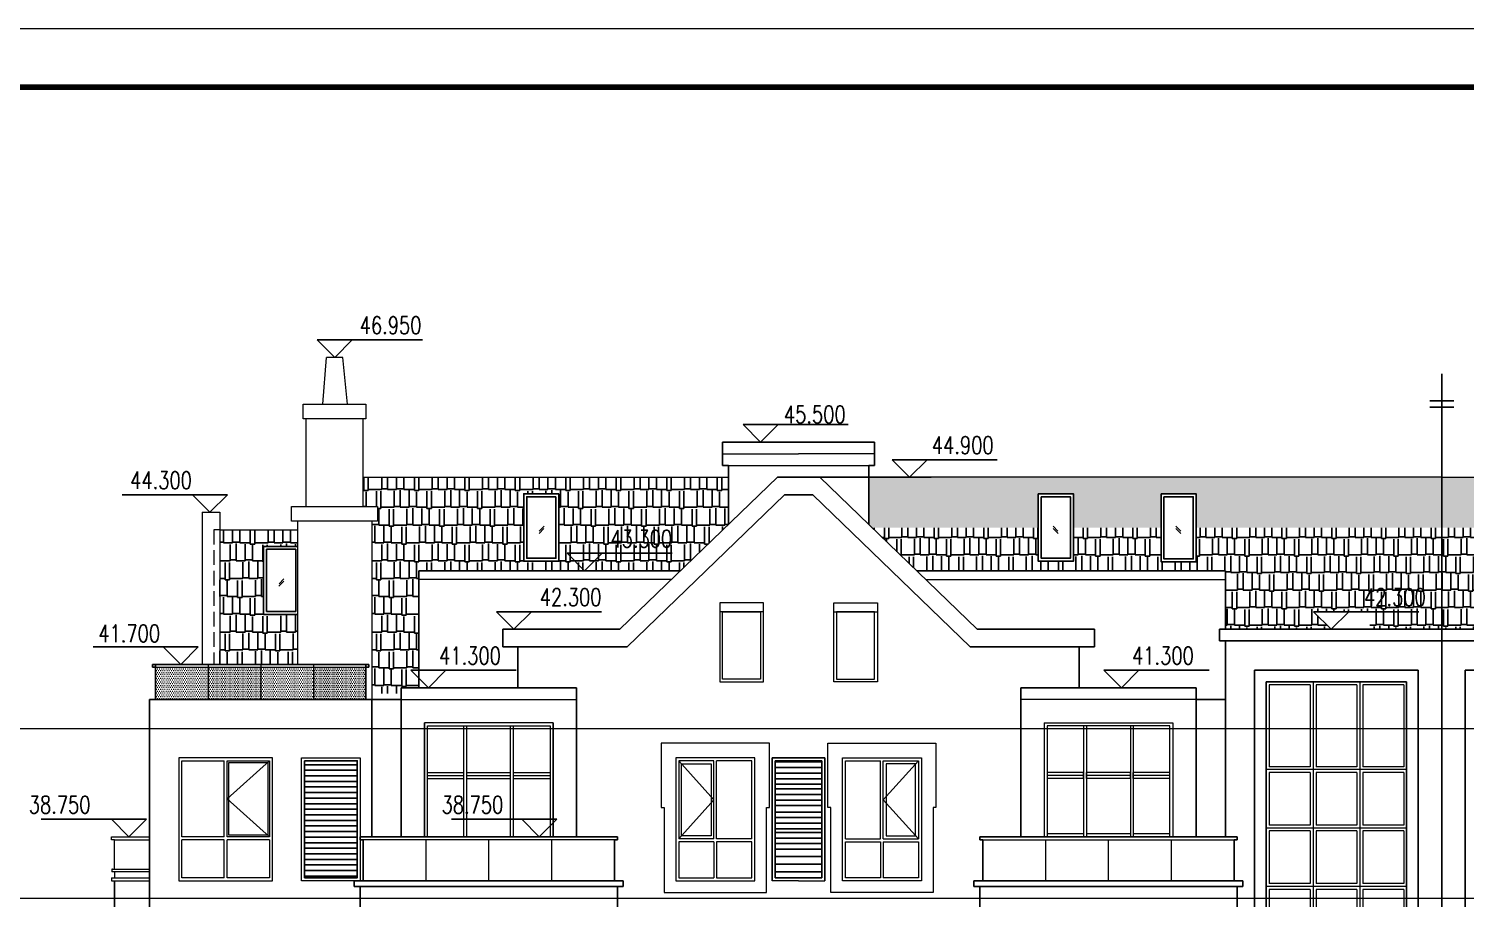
# Model space of a CAD drawing. Extents: x 1332633 to 1595679, y 264824 to 640777.
# Drawn here: x 1344964 to 1369535, y 311830 to 326700 of the extents above; entities that cross this region are included whole.
import ezdxf
from ezdxf.enums import TextEntityAlignment as Align

# ---------------------------------------------------------------- set-up
doc = ezdxf.new("R2010")
doc.units = 0
doc.header["$LTSCALE"] = 1000
doc.header["$MEASUREMENT"] = 0
doc.linetypes.add('DASH', pattern=[0.35, 0.25, -0.1])
doc.linetypes.add('DOTE', pattern=[2.42, 2, -0.2, 0.02, -0.2])
doc.layers.get('0').update_dxf_attribs({"linetype": 'CONTINUOUS'})
for name, color, linetype, lineweight in [('_公共_图框', 4, 'CONTINUOUS', 5), ('DOTE', 1, 'DOTE', 13), ('PUB_TEXT', 7, 'CONTINUOUS', 13), ('WINDOW', 4, 'CONTINUOUS', 13), ('木头', 44, 'CONTINUOUS', 13)]:
    doc.layers.add(name, color=color, linetype=linetype, lineweight=lineweight)
for name, color, linetype in [('A-Ground(室外构件)', 31, 'CONTINUOUS'), ('A-Wall(建筑墙)', 255, 'CONTINUOUS'), ('A-WALL_建筑墙_', 255, 'CONTINUOUS'), ('A-WINDOW(建筑门窗)', 4, 'CONTINUOUS'), ('DIM_ELEV', 3, 'CONTINUOUS'), ('hatch', 251, 'CONTINUOUS')]:
    doc.layers.add(name, color=color, linetype=linetype)
doc.styles.add('_TCH_DIM', font='SIMPLEX', dxfattribs={"width": 0.8, "bigfont": 'HZTXT'})
doc.styles.add('图框文字', font='SIMKAI.TTF')
pattern_1 = [(0, (0, 0), (647.7, 304.8), [152.4, -127, 177.8, -76.2, 228.6, -101.6]), (0, (152.4, 12.7), (647.7, 304.8), [127, -482.6, 101.6, -152.4]), (0, (457.2, -19.05), (647.7, 304.8), [76.2, -787.4]), (90, (0, 0), (-215.9, 304.8), [292.1, -927.1]), (90, (152.4, 0), (-215.9, 304.8), [285.75, -933.45]), (90, (279.4, 0), (-215.9, 304.8), [266.7, -952.5]), (90, (457.2, -19.05), (-215.9, 304.8), [292.1, -927.1]), (90, (533.4, -19.05), (-215.9, 304.8), [292.1, -927.1]), (90, (762, 0), (-215.9, 304.8), [279.4, -939.8])]
pattern_2 = [(0, (-2562050.31, 1632109.775), (15.875, 31.75), [0, -31.75])]

# ---------------------------------------------------------------- blocks, each defined once
blk = doc.blocks.new('ADASD')
blk.add_line((0, 0), (0, 300))
at = {"layer": 'A-Wall(建筑墙)'}
blk.add_line((600, 2900), (600, 0), dxfattribs=at)
at = {"layer": 'A-WALL_建筑墙_'}
for p, q in [((0, 2450), (0, 2900)), ((0, 450), (0, 350)), ((0, 300), (0, 0))]:
    blk.add_line(p, q, dxfattribs=at)
at = {"layer": 'WINDOW', "color": 8}
for p, q in [((-50, 2450), (0, 2450)), ((-50, 2450), (-50, 2400)), ((601, 2400), (-50, 2400)), ((0, 2450), (601, 2450)), ((-36, 500), (-49, 500)), ((-49, 500), (0, 500)), ((-49, 500), (-49, 450)), ((0, 500), (601, 500)), ((-50, 350), (0, 350)), ((-50, 350), (-50, 300)), ((-50, 300), (0, 300)), ((601, 450), (-49, 450)), ((0, 350), (600, 350)), ((0, 300), (600, 300))]:
    blk.add_line(p, q, dxfattribs=at)
at = {"layer": 'WINDOW'}
for p, q in [((0, 1050), (0, 2400)), ((423, 500), (423, 2400)), ((0, 1050), (0, 1000)), ((0, 1000), (0, 500))]:
    blk.add_line(p, q, dxfattribs=at)
at = {"layer": '木头'}
for p, q in [((28, 2350), (395, 2350)), ((28, 2350), (28, 1050)), ((395, 2350), (395, 1050)), ((395, 1050), (28, 1050)), ((395, 1000), (28, 1000)), ((28, 1000), (28, 550)), ((395, 1000), (395, 550)), ((395, 550), (28, 550))]:
    blk.add_line(p, q, dxfattribs=at)
blk = doc.blocks.new('tk22')
at = {"layer": '_公共_图框'}
blk.add_lwpolyline([(-84000, 0), (0, 0), (0, 59400), (-84000, 59400)], close=True, dxfattribs=at)
at = {"layer": '_公共_图框', "const_width": 100}
blk.add_lwpolyline([(-81500, 1000), (-1000, 1000), (-1000, 58400), (-81500, 58400)], close=True, dxfattribs=at)
at = {"layer": '_公共_图框', "style": '图框文字'}
for tag, height, p in [('建设单位', 500, (-5000, 38300)), ('合作单位', 500, (-5054, 33683)), ('项目名称', 500, (-5000, 30300)), ('项目编号', 500, (-5000, 26300)), ('建筑', 350, (-2600, 5600)), ('方案深化', 350, (-2600, 4900)), ('1:100', 350, (-2600, 4200)), ('20090705', 350, (-2600, 3500)), ('图号', 350, (-2600, 2450))]:
    blk.add_attdef(tag, text='', height=height, dxfattribs=at).set_placement(p, align=Align.MIDDLE_CENTER)
blk = doc.blocks.new('sgf')
at = {"ltscale": 0.2}
for p, q in [((1365932, 315730), (1365932, 310030)), ((1368732, 315730), (1365932, 315730)), ((1366132, 315530), (1366132, 310030)), ((1368532, 315530), (1366132, 315530)), ((1368532, 315530), (1368532, 310030)), ((1368732, 315730), (1368732, 310030)), ((1369532, 315730), (1369532, 310030)), ((1372332, 315730), (1369532, 315730)), ((1369732, 315530), (1369732, 310030)), ((1369732, 315530), (1372132, 315530)), ((1372132, 315530), (1372132, 310030)), ((1372332, 315730), (1372332, 310030)), ((1368532, 310030), (1365632, 310030)), ((1365632, 310030), (1369132, 310030)), ((1369132, 309980), (1365632, 309980)), ((1372632, 310030), (1369132, 310030)), ((1369132, 309980), (1372632, 309980)), ((1369732, 310030), (1372632, 310030)), ((1365632, 309430), (1369132, 309430)), ((1372632, 309430), (1369132, 309430)), ((1365632, 309330), (1369132, 309330)), ((1372632, 309330), (1369132, 309330)), ((1365632, 308930), (1369132, 308930)), ((1372632, 308930), (1369132, 308930))]:
    blk.add_line(p, q, dxfattribs=at)
for p, q in [((1368532, 315530), (1366132, 315530)), ((1369732, 315530), (1372132, 315530)), ((1369132, 310030), (1366132, 310030)), ((1369132, 310030), (1372132, 310030))]:
    blk.add_line(p, q)
at = {"layer": 'WINDOW'}
for p, q in [((1366932, 315530), (1366932, 310030)), ((1367732, 315530), (1367732, 310030)), ((1370532, 315530), (1370532, 310030)), ((1371332, 315530), (1371332, 310030)), ((1366182, 315480), (1366182, 314080)), ((1366882, 315480), (1366182, 315480)), ((1366882, 315480), (1366882, 314080)), ((1366982, 315480), (1366982, 314080)), ((1367682, 315480), (1366982, 315480)), ((1367682, 315480), (1367682, 314080)), ((1367782, 315480), (1367782, 314080)), ((1368482, 315480), (1367782, 315480)), ((1368482, 315480), (1368482, 314080)), ((1369782, 315480), (1370482, 315480)), ((1369782, 315480), (1369782, 314080)), ((1370482, 315480), (1370482, 314080)), ((1370582, 315480), (1370582, 314080)), ((1370582, 315480), (1371282, 315480)), ((1371282, 315480), (1371282, 314080)), ((1371382, 315480), (1371382, 314080)), ((1371382, 315480), (1372082, 315480)), ((1372082, 315480), (1372082, 314080)), ((1368532, 314030), (1366132, 314030)), ((1368532, 314030), (1366132, 314030)), ((1366882, 314080), (1366182, 314080)), ((1367682, 314080), (1366982, 314080)), ((1368482, 314080), (1367782, 314080)), ((1369732, 314030), (1372132, 314030)), ((1369732, 314030), (1372132, 314030)), ((1369782, 314080), (1370482, 314080)), ((1370582, 314080), (1371282, 314080)), ((1371382, 314080), (1372082, 314080)), ((1366182, 313980), (1366182, 313080)), ((1366882, 313980), (1366182, 313980)), ((1366882, 313980), (1366882, 313080)), ((1366982, 313980), (1366982, 313080)), ((1367682, 313980), (1366982, 313980)), ((1367682, 313980), (1367682, 313080)), ((1368482, 313980), (1367782, 313980)), ((1367782, 313980), (1367782, 313080)), ((1368482, 313980), (1368482, 313080)), ((1369782, 313980), (1370482, 313980)), ((1369782, 313980), (1369782, 313080)), ((1370482, 313980), (1370482, 313080)), ((1370582, 313980), (1370582, 313080)), ((1370582, 313980), (1371282, 313980)), ((1371282, 313980), (1371282, 313080)), ((1371382, 313980), (1372082, 313980)), ((1371382, 313980), (1371382, 313080)), ((1372082, 313980), (1372082, 313080)), ((1366882, 313080), (1366182, 313080)), ((1367682, 313080), (1366982, 313080)), ((1368482, 313080), (1367782, 313080)), ((1369782, 313080), (1370482, 313080)), ((1370582, 313080), (1371282, 313080)), ((1371382, 313080), (1372082, 313080)), ((1368532, 313030), (1366132, 313030)), ((1366182, 312980), (1366182, 312080)), ((1366882, 312980), (1366182, 312980)), ((1366882, 312980), (1366882, 312080)), ((1367682, 312980), (1366982, 312980)), ((1366982, 312980), (1366982, 312080)), ((1367682, 312980), (1367682, 312080)), ((1368482, 312980), (1367782, 312980)), ((1367782, 312980), (1367782, 312080)), ((1368482, 312980), (1368482, 312080)), ((1369732, 313030), (1372132, 313030)), ((1369782, 312980), (1370482, 312980)), ((1369782, 312980), (1369782, 312080)), ((1370482, 312980), (1370482, 312080)), ((1370582, 312980), (1370582, 312080)), ((1370582, 312980), (1371282, 312980)), ((1371282, 312980), (1371282, 312080)), ((1371382, 312980), (1371382, 312080)), ((1371382, 312980), (1372082, 312980)), ((1372082, 312980), (1372082, 312080)), ((1366882, 312080), (1366182, 312080)), ((1367682, 312080), (1366982, 312080)), ((1368482, 312080), (1367782, 312080)), ((1369782, 312080), (1370482, 312080)), ((1370582, 312080), (1371282, 312080)), ((1371382, 312080), (1372082, 312080)), ((1368532, 312030), (1366132, 312030)), ((1366882, 311980), (1366182, 311980)), ((1366182, 311980), (1366182, 311080)), ((1366882, 311980), (1366882, 311080)), ((1366982, 311980), (1366982, 311080)), ((1367682, 311980), (1366982, 311980)), ((1367682, 311980), (1367682, 311080)), ((1368482, 311980), (1367782, 311980)), ((1367782, 311980), (1367782, 311080)), ((1368482, 311980), (1368482, 311080)), ((1369732, 312030), (1372132, 312030)), ((1369782, 311980), (1370482, 311980)), ((1369782, 311980), (1369782, 311080)), ((1370482, 311980), (1370482, 311080)), ((1370582, 311980), (1370582, 311080)), ((1370582, 311980), (1371282, 311980)), ((1371282, 311980), (1371282, 311080)), ((1371382, 311980), (1371382, 311080)), ((1371382, 311980), (1372082, 311980)), ((1372082, 311980), (1372082, 311080)), ((1366882, 311080), (1366182, 311080)), ((1367682, 311080), (1366982, 311080)), ((1368482, 311080), (1367782, 311080)), ((1369782, 311080), (1370482, 311080)), ((1370582, 311080), (1371282, 311080)), ((1371382, 311080), (1372082, 311080)), ((1368532, 311030), (1366132, 311030)), ((1366932, 311030), (1366170, 310030)), ((1366882, 310980), (1366182, 310980)), ((1366182, 310980), (1366182, 310031)), ((1366882, 310980), (1366882, 310031)), ((1367682, 310980), (1366982, 310980)), ((1366982, 310980), (1366982, 310031)), ((1367682, 310980), (1367682, 310031)), ((1368482, 310980), (1367782, 310980)), ((1367782, 310980), (1367782, 310031)), ((1368482, 310980), (1368482, 310031)), ((1369732, 311030), (1372132, 311030)), ((1369782, 310980), (1369782, 310031)), ((1369782, 310980), (1370482, 310980)), ((1370482, 310980), (1370482, 310031)), ((1370582, 310980), (1370582, 310031)), ((1370582, 310980), (1371282, 310980)), ((1371282, 310980), (1371282, 310031)), ((1371332, 311030), (1372094, 310030)), ((1371382, 310980), (1371382, 310031)), ((1371382, 310980), (1372082, 310980)), ((1372082, 310980), (1372082, 310031)), ((1366882, 310031), (1366182, 310031)), ((1367682, 310031), (1366982, 310031)), ((1368482, 310031), (1367782, 310031)), ((1369782, 310031), (1370482, 310031)), ((1370582, 310031), (1371282, 310031)), ((1371382, 310031), (1372082, 310031)), ((1367395, 309670), (1367290, 309592)), ((1367398, 309619), (1367293, 309523)), ((1370867, 309619), (1370972, 309523)), ((1370870, 309670), (1370975, 309592))]:
    blk.add_line(p, q, dxfattribs=at)
at = {"layer": '木头'}
for p, q in [((1369282, 310980), (1368982, 310980)), ((1368982, 310930), (1368982, 310980)), ((1368982, 310980), (1369282, 310980)), ((1368982, 310930), (1368982, 310980)), ((1369282, 310930), (1368982, 310930)), ((1368982, 310930), (1369282, 310930)), ((1369032, 310030), (1369032, 310930)), ((1369032, 310030), (1369032, 310930)), ((1369232, 310030), (1369232, 310930)), ((1369232, 310030), (1369232, 310930)), ((1369282, 310930), (1369282, 310980)), ((1369282, 310930), (1369282, 310980)), ((1366282, 309979), (1366282, 309430)), ((1367032, 309979), (1367032, 309430)), ((1367782, 309979), (1367782, 309430)), ((1368532, 309979), (1368532, 309430)), ((1369732, 309979), (1369732, 309430)), ((1370482, 309979), (1370482, 309430)), ((1371232, 309979), (1371232, 309430)), ((1371982, 309979), (1371982, 309430))]:
    blk.add_line(p, q, dxfattribs=at)
at = {"layer": '木头', "linetype": 'DASH'}
for p, q in [((1369032, 309980), (1369032, 309430)), ((1369032, 308930), (1369032, 309980)), ((1369232, 308930), (1369232, 309980)), ((1369232, 309980), (1369232, 309430))]:
    blk.add_line(p, q, dxfattribs=at)

msp = doc.modelspace()

# ---------------------------------------------------------------- hatches: boundary and pattern name
at = {"layer": 'hatch', "ltscale": 0.2}
h = msp.add_hatch(dxfattribs=at)
h.set_pattern_fill('AR-RSHKE', color=256, scale=100, style=0)
h.set_pattern_definition(pattern_1)
h.paths.add_polyline_path([(1351635, 317321), (1350832, 317321), (1350832, 315730), (1350832, 315330), (1351332, 315330), (1351332, 315430), (1351635, 315430)])
h.paths.add_polyline_path([(1353432, 318167), (1350832, 318167), (1350832, 317321), (1351635, 317321), (1351635, 317430), (1356113, 317430), (1356876, 318167), (1354032, 318167), (1354032, 317594), (1353432, 317594)])
h.paths.add_polyline_path([(1353432, 318747), (1354032, 318747), (1354032, 318167), (1356876, 318167), (1356932, 318221), (1356932, 319030), (1350682, 319030), (1350682, 318529), (1350931, 318529), (1350931, 318279), (1350832, 318279), (1350832, 318167), (1353432, 318167)])
h = msp.add_hatch(dxfattribs=at)
h.set_pattern_fill('AR-RSHKE', color=256, scale=25, style=0)
h.paths.add_polyline_path([(1373332, 318747), (1373932, 318747), (1373932, 318167), (1375432, 318167), (1375432, 318747), (1376032, 318747), (1376032, 318167), (1378876, 318167), (1378932, 318221), (1378932, 319030), (1369132, 319030), (1359332, 319030), (1359332, 318221), (1359388, 318167), (1362232, 318167), (1362232, 318747), (1362832, 318747), (1362832, 318167), (1364332, 318167), (1364332, 318747), (1364932, 318747), (1364932, 318167), (1373332, 318167)])
h = msp.add_hatch(dxfattribs=at)
h.set_pattern_fill('AR-RSHKE', color=256, scale=100, style=0)
h.set_pattern_definition(pattern_1)
h.paths.add_polyline_path([(1348982, 317847), (1349560, 317847), (1349560, 318130), (1348232, 318130), (1348232, 317321), (1348982, 317321)])
h = msp.add_hatch(dxfattribs=at)
h.set_pattern_fill('AR-RSHKE', color=256, scale=25, style=0)
h.paths.add_polyline_path([(1367900, 318167), (1364932, 318167), (1364932, 317584), (1364332, 317584), (1364332, 318167), (1362832, 318167), (1362832, 317594), (1362232, 317594), (1362232, 318167), (1359748, 318167), (1359748, 317819), (1360152, 317430), (1365432, 317430), (1365432, 316430), (1367242, 316430), (1366942, 316730), (1367900, 316730)])
h.paths.add_polyline_path([(1359748, 318167), (1359388, 318167), (1359748, 317819)])
h.paths.add_polyline_path([(1367729, 316755), (1368987, 316755), (1368987, 317201), (1367729, 317201)], flags=9)
h = msp.add_hatch(dxfattribs=at)
h.set_pattern_fill('AR-RSHKE', color=256, scale=25, style=0)
h.paths.add_polyline_path([(1378876, 318167), (1378517, 318167), (1378517, 317819)])
h.paths.add_polyline_path([(1378517, 318167), (1376032, 318167), (1376032, 317594), (1375432, 317594), (1375432, 318167), (1373932, 318167), (1373932, 317584), (1373332, 317584), (1373332, 318167), (1370364, 318167), (1370364, 316430), (1372832, 316430), (1372832, 317430), (1378113, 317430), (1378517, 317819)])
h.paths.add_polyline_path([(1370364, 318167), (1369132, 318167), (1369132, 316430), (1370364, 316430)])
h.paths.add_polyline_path([(1369132, 318167), (1367900, 318167), (1367900, 316430), (1369132, 316430)])
h.paths.add_polyline_path([(1367729, 316755), (1368987, 316755), (1368987, 317201), (1367729, 317201)], flags=9)
h = msp.add_hatch(dxfattribs=at)
h.set_pattern_fill('AR-RSHKE', color=256, scale=100, style=0)
h.set_pattern_definition(pattern_1)
h.paths.add_polyline_path([(1348232, 315830), (1349560, 315830), (1349560, 316684), (1348982, 316684), (1348982, 317321), (1348232, 317321)])
at = {"layer": 'hatch'}
h = msp.add_hatch(dxfattribs=at)
h.set_pattern_fill('LINE', color=256, scale=100, angle=360, style=0)
h.set_pattern_definition([(360, (-1520643.79, 2386277.56), (-2e-10, 95.25), [])])
h.paths.add_polyline_path([(1350582, 314180), (1349682, 314180), (1349682, 312180), (1350582, 312180)])
at = {"layer": 'WINDOW'}
h = msp.add_hatch(dxfattribs=at)
h.set_pattern_fill('DOTS,_O', color=256, scale=20)
h.set_pattern_definition(pattern_2)
h.paths.add_polyline_path([(1348032, 315780), (1347132, 315780), (1347132, 315230), (1348032, 315230)])
h = msp.add_hatch(dxfattribs=at)
h.set_pattern_fill('DOTS,_O', color=256, scale=20)
h.set_pattern_definition(pattern_2)
h.paths.add_polyline_path([(1348932, 315780), (1348032, 315780), (1348032, 315230), (1348932, 315230)])
h = msp.add_hatch(dxfattribs=at)
h.set_pattern_fill('DOTS,_O', color=256, scale=20)
h.set_pattern_definition(pattern_2)
h.paths.add_polyline_path([(1349832, 315780), (1348932, 315780), (1348932, 315230), (1349832, 315230)])
h = msp.add_hatch(dxfattribs=at)
h.set_pattern_fill('DOTS,_O', color=256, scale=20)
h.set_pattern_definition(pattern_2)
h.paths.add_polyline_path([(1350252, 315780), (1349832, 315780), (1349832, 315230), (1350252, 315230)])
h = msp.add_hatch(dxfattribs=at)
h.set_pattern_fill('DOTS,_O', color=256, scale=20)
h.set_pattern_definition(pattern_2)
h.paths.add_polyline_path([(1350732, 315780), (1350252, 315780), (1350252, 315230), (1350732, 315230)])

# ---------------------------------------------------------------- linework, layer by layer
for p, q in [((1358495, 319030), (1357770, 319030)), ((1358374, 318730), (1357891, 318730)), ((1358374, 318730), (1361066, 316130)), ((1353074, 316130), (1353074, 316430)), ((1363191, 316130), (1363191, 316430)), ((1347082, 315830), (1347532, 315830)), ((1347082, 315780), (1347082, 315830)), ((1347132, 315780), (1347082, 315780)), ((1347132, 315230), (1347132, 315830)), ((1347532, 315830), (1349730, 315830)), ((1349531, 315830), (1350782, 315830)), ((1350732, 315230), (1350732, 315830)), ((1350732, 315780), (1350782, 315780)), ((1350782, 315780), (1350782, 315830)), ((1351332, 315430), (1354332, 315430)), ((1351332, 315430), (1351332, 312880)), ((1354332, 315430), (1354332, 312880)), ((1361932, 315430), (1361932, 312880)), ((1364932, 315430), (1364932, 312880)), ((1350832, 315230), (1350832, 312880)), ((1351732, 314830), (1351732, 312880)), ((1353932, 314830), (1353932, 312880)), ((1355032, 312880), (1350632, 312880)), ((1350632, 312830), (1350682, 312830)), ((1355032, 312830), (1354982, 312830)), ((1361232, 312880), (1365632, 312880)), ((1361232, 312830), (1361282, 312830)), ((1365632, 312830), (1365582, 312830)), ((1355132, 312130), (1350532, 312130)), ((1361132, 312130), (1365732, 312130)), ((1355132, 312030), (1350532, 312030)), ((1361132, 312030), (1365732, 312030))]:
    msp.add_line(p, q)
at = {"ltscale": 0.2}
for p, q in [((1365332, 316230), (1365332, 316430)), ((1365432, 312880), (1365432, 316230)), ((1372932, 316230), (1369132, 316230))]:
    msp.add_line(p, q, dxfattribs=at)
at = {"layer": 'A-Ground(室外构件)'}
for p, q in [((1357682, 312130), (1357682, 314230)), ((1358132, 314230), (1357682, 314230)), ((1357682, 312130), (1357682, 314230)), ((1357682, 314230), (1357782, 314230)), ((1357682, 314230), (1357682, 312130)), ((1358132, 314230), (1357782, 314230)), ((1358132, 314230), (1358582, 314230)), ((1358132, 314230), (1358482, 314230)), ((1358582, 314230), (1358482, 314230)), ((1358582, 312130), (1358582, 314230)), ((1358582, 312130), (1358582, 314230)), ((1358582, 314230), (1358582, 312130))]:
    msp.add_line(p, q, dxfattribs=at)
at = {"layer": 'A-Wall(建筑墙)'}
for p, q in [((1351635, 317430), (1351635, 315430)), ((1356113, 317430), (1351635, 317430)), ((1360152, 317430), (1365432, 317430)), ((1365432, 317430), (1365432, 316430)), ((1347032, 315230), (1347032, 311830)), ((1351332, 315230), (1350832, 315230)), ((1364932, 315230), (1365432, 315230)), ((1350632, 312830), (1350632, 312880)), ((1350682, 312130), (1350682, 312830)), ((1354982, 312130), (1354982, 312830)), ((1355032, 312830), (1355032, 312880)), ((1361232, 312830), (1361232, 312880)), ((1361282, 312130), (1361282, 312830)), ((1365582, 312130), (1365582, 312830)), ((1365632, 312830), (1365632, 312880)), ((1350532, 312030), (1350532, 312130)), ((1355132, 312030), (1355132, 312130)), ((1361132, 312030), (1361132, 312130)), ((1365732, 312030), (1365732, 312130)), ((1350632, 308930), (1350632, 312030)), ((1355032, 308930), (1355032, 312030)), ((1361232, 297330), (1361232, 312030)), ((1365632, 308930), (1365632, 312030))]:
    msp.add_line(p, q, dxfattribs=at)
at = {"layer": 'A-WALL_建筑墙_'}
for p, q in [((1356832, 319630), (1358132, 319630)), ((1356832, 319630), (1356832, 319230)), ((1359432, 319630), (1358132, 319630)), ((1359432, 319630), (1359432, 319230)), ((1356832, 319230), (1356932, 319230)), ((1356932, 319230), (1356932, 318221)), ((1359332, 319230), (1359332, 318221)), ((1359432, 319230), (1359332, 319230)), ((1355077, 316430), (1357770, 319030)), ((1361187, 316430), (1358495, 319030)), ((1355199, 316130), (1357891, 318730)), ((1355077, 316430), (1353074, 316430)), ((1361187, 316430), (1363191, 316430)), ((1365332, 316430), (1369132, 316430)), ((1372932, 316430), (1369132, 316430)), ((1355199, 316130), (1353074, 316130)), ((1353332, 315430), (1353332, 316130)), ((1361066, 316130), (1363191, 316130)), ((1362932, 315430), (1362932, 316130)), ((1365332, 316230), (1369132, 316230)), ((1361932, 315430), (1361932, 312880)), ((1364932, 315430), (1361932, 315430)), ((1364932, 315430), (1364932, 312880)), ((1350832, 315230), (1347032, 315230)), ((1350832, 315230), (1347032, 315230)), ((1365732, 312030), (1365732, 312130)), ((1365732, 312030), (1365732, 312130)), ((1365632, 312030), (1365732, 312030)), ((1365632, 312030), (1365732, 312030))]:
    msp.add_line(p, q, dxfattribs=at)
at = {"layer": 'A-WINDOW(建筑门窗)'}
for p, q in [((1353777, 318152), (1353694, 318067)), ((1353780, 318192), (1353697, 318108)), ((1362484, 318192), (1362568, 318108)), ((1362487, 318152), (1362571, 318067)), ((1364584, 318192), (1364668, 318108)), ((1364587, 318152), (1364671, 318067)), ((1349327, 317252), (1349244, 317167)), ((1349330, 317292), (1349247, 317208))]:
    msp.add_line(p, q, dxfattribs=at)
for points in [[(1354032, 318747), (1354032, 317594), (1353432, 317594), (1353432, 318747)], [(1353982, 318697), (1353982, 317644), (1353482, 317644), (1353482, 318697)], [(1362232, 318747), (1362232, 317594), (1362832, 317594), (1362832, 318747)], [(1362282, 318697), (1362282, 317644), (1362782, 317644), (1362782, 318697)], [(1364332, 318747), (1364332, 317584), (1364932, 317584), (1364932, 318747)], [(1364382, 318697), (1364382, 317634), (1364882, 317634), (1364882, 318697)], [(1349532, 317797), (1349532, 316734), (1349032, 316734), (1349032, 317797)]]:
    msp.add_lwpolyline(points, close=True, dxfattribs=at)
msp.add_lwpolyline([(1349560, 316684), (1348982, 316684), (1348982, 317847), (1349560, 317847)], dxfattribs=at)
at = {"layer": 'DIM_ELEV'}
for p, q in [((1350197, 321080), (1349897, 321380)), ((1349897, 321380), (1351697, 321380)), ((1350197, 321080), (1350497, 321380)), ((1369132, 270483), (1369132, 320801)), ((1369132, 270483), (1369132, 320801)), ((1369338, 320338), (1368927, 320338)), ((1368927, 320338), (1369338, 320338)), ((1369338, 320230), (1368927, 320230)), ((1368927, 320230), (1369338, 320230)), ((1357482, 319630), (1357182, 319930)), ((1357182, 319930), (1358982, 319930)), ((1357482, 319630), (1357782, 319930)), ((1360031, 319030), (1359731, 319330)), ((1359731, 319330), (1361531, 319330)), ((1360031, 319030), (1360331, 319330)), ((1360399, 319030), (1358154, 319030)), ((1348363, 318730), (1346563, 318730)), ((1348063, 318430), (1347763, 318730)), ((1348063, 318430), (1348363, 318730)), ((1354471, 317430), (1354171, 317730)), ((1354171, 317730), (1355971, 317730)), ((1354471, 317430), (1354771, 317730)), ((1353263, 316430), (1352963, 316730)), ((1352963, 316730), (1354763, 316730)), ((1353263, 316430), (1353563, 316730)), ((1367242, 316430), (1366942, 316730)), ((1366942, 316730), (1368742, 316730)), ((1367242, 316430), (1367542, 316730)), ((1347864, 316130), (1346064, 316130)), ((1347564, 315830), (1347264, 316130)), ((1347564, 315830), (1347864, 316130)), ((1351801, 315430), (1351501, 315730)), ((1351501, 315730), (1353301, 315730)), ((1351801, 315430), (1352101, 315730)), ((1363654, 315430), (1363354, 315730)), ((1363354, 315730), (1365154, 315730)), ((1363654, 315430), (1363954, 315730)), ((1346979, 313180, 0), (1345179, 313180, 0)), ((1346679, 312880, 0), (1346379, 313180, 0)), ((1346679, 312880, 0), (1346979, 313180, 0)), ((1353996, 313180), (1352196, 313180)), ((1353696, 312880), (1353396, 313180)), ((1353696, 312880), (1353996, 313180))]:
    msp.add_line(p, q, dxfattribs=at)
at = {"layer": 'DOTE', "linetype": 'ByBlock', "ltscale": 30}
for p, q in [((1342516, 314730), (1393667, 314730)), ((1342516, 311830), (1393667, 311830))]:
    msp.add_line(p, q, dxfattribs=at)
at = {"layer": 'hatch'}
for p, q in [((1357732, 314180), (1358132, 314180)), ((1357732, 312180), (1357732, 314180)), ((1357732, 314160), (1358132, 314160)), ((1357732, 314065), (1358132, 314065)), ((1358532, 314180), (1358132, 314180)), ((1358532, 314160), (1358132, 314160)), ((1358532, 314065), (1358132, 314065)), ((1358532, 312180), (1358532, 314180)), ((1357732, 313970), (1358132, 313970)), ((1357732, 313874), (1358132, 313874)), ((1357732, 313779), (1358132, 313779)), ((1358532, 313970), (1358132, 313970)), ((1358532, 313874), (1358132, 313874)), ((1358532, 313779), (1358132, 313779)), ((1357732, 313700), (1358132, 313700)), ((1357732, 313605), (1358132, 313605)), ((1358532, 313700), (1358132, 313700)), ((1358532, 313605), (1358132, 313605)), ((1357732, 313510), (1358132, 313510)), ((1357732, 313415), (1358132, 313415)), ((1357732, 313303), (1358132, 313303)), ((1358532, 313510), (1358132, 313510)), ((1358532, 313415), (1358132, 313415)), ((1358532, 313303), (1358132, 313303)), ((1357732, 313208), (1358132, 313208)), ((1357732, 313112), (1358132, 313112)), ((1358532, 313208), (1358132, 313208)), ((1358532, 313112), (1358132, 313112)), ((1357732, 313017), (1358132, 313017)), ((1357732, 312955), (1358132, 312955)), ((1357732, 312859), (1358132, 312859)), ((1358532, 313017), (1358132, 313017)), ((1358532, 312955), (1358132, 312955)), ((1358532, 312859), (1358132, 312859)), ((1357732, 312764), (1358132, 312764)), ((1357732, 312669), (1358132, 312669)), ((1358532, 312764), (1358132, 312764)), ((1358532, 312669), (1358132, 312669)), ((1357732, 312541), (1358132, 312541)), ((1357732, 312413), (1358132, 312413)), ((1358532, 312541), (1358132, 312541)), ((1358532, 312413), (1358132, 312413)), ((1357732, 312284), (1358132, 312284)), ((1357732, 312180), (1358532, 312180)), ((1358532, 312284), (1358132, 312284))]:
    msp.add_line(p, q, dxfattribs=at)
msp.add_lwpolyline([(1349682, 314180), (1350582, 314180), (1350582, 312180), (1349682, 312180)], close=True, dxfattribs=at)
at = {"layer": 'WINDOW', "color": 8}
for p, q in [((1357532, 316730), (1356783, 316730)), ((1358732, 316730), (1359482, 316730))]:
    msp.add_line(p, q, dxfattribs=at)
at = {"layer": 'WINDOW'}
for p, q in [((1353932, 314830), (1351732, 314830)), ((1362332, 314830), (1362332, 312880)), ((1362332, 314830), (1364532, 314830)), ((1364532, 314830), (1364532, 312880))]:
    msp.add_line(p, q, dxfattribs=at)
at = {"layer": 'WINDOW', "color": 8}
for points in [[(1356783, 315530), (1357532, 315530), (1357532, 316880), (1356783, 316880)], [(1359482, 315530), (1358732, 315530), (1358732, 316880), (1359482, 316880)]]:
    msp.add_lwpolyline(points, close=True, dxfattribs=at)
at = {"layer": 'WINDOW'}
for points in [[(1356833, 316730), (1357483, 316730), (1357483, 315579), (1356833, 315579)], [(1359432, 316730), (1358782, 316730), (1358782, 315579), (1359432, 315579)], [(1349132, 314230), (1347532, 314230), (1347532, 312130), (1349132, 312130)], [(1356032, 312130), (1357382, 312130), (1357382, 314230), (1356032, 314230)], [(1360232, 312130), (1358882, 312130), (1358882, 314230), (1360232, 314230)]]:
    msp.add_lwpolyline(points, close=True, dxfattribs=at)
for points in [[(1355832, 313380), (1355832, 311930), (1357582, 311930), (1357582, 313380), (1357632, 313380), (1357632, 314480), (1355782, 314480), (1355782, 313380), (1355832, 313380)], [(1360432, 313380), (1360432, 311930), (1358682, 311930), (1358682, 313380), (1358632, 313380), (1358632, 314480), (1360482, 314480), (1360482, 313380), (1360432, 313380)]]:
    msp.add_lwpolyline(points, dxfattribs=at)
at = {"layer": '木头'}
for p, q in [((1349993, 320280), (1350058, 321080)), ((1350335, 321080), (1350058, 321080)), ((1350416, 320280), (1350335, 321080)), ((1349710, 318529), (1349710, 320030)), ((1350682, 318529), (1350682, 320030)), ((1356832, 319430), (1358132, 319430)), ((1359432, 319430), (1358132, 319430)), ((1356932, 319230), (1359332, 319230)), ((1350682, 319030), (1356932, 319030)), ((1369132, 319030), (1359332, 319030)), ((1369132, 319030), (1378932, 319030)), ((1347932, 318430), (1347932, 315830)), ((1347932, 318430), (1348232, 318430)), ((1348232, 318430), (1348232, 315830)), ((1349560, 318279), (1349560, 315830)), ((1350832, 318279), (1350832, 315230)), ((1348232, 318130), (1349560, 318130)), ((1355958, 317280), (1351635, 317280)), ((1360307, 317280), (1365432, 317280)), ((1347132, 315780), (1350732, 315780)), ((1348032, 315830), (1348032, 315230)), ((1348932, 315830), (1348932, 315230)), ((1349832, 315830), (1349832, 315230)), ((1351335, 315230), (1354335, 315230)), ((1364932, 315230), (1361932, 315230)), ((1352407, 312880), (1352407, 314780)), ((1352457, 312880), (1352457, 314780)), ((1353207, 312880), (1353207, 314780)), ((1353257, 312880), (1353257, 314780)), ((1363007, 314780), (1363007, 312880)), ((1363057, 314780), (1363057, 312880)), ((1363807, 314780), (1363807, 312880)), ((1363857, 314780), (1363857, 312880)), ((1348307, 312880), (1348307, 314180)), ((1348357, 312880), (1348357, 314180)), ((1349082, 314180), (1348357, 313530)), ((1356082, 314180), (1356685, 313513)), ((1356685, 312847), (1356685, 314180)), ((1356730, 312847), (1356730, 314180)), ((1359535, 312847), (1359535, 314180)), ((1359580, 312847), (1359580, 314180)), ((1360182, 314180), (1359580, 313513)), ((1351782, 313980), (1352407, 313980)), ((1351782, 313930), (1352407, 313930)), ((1351782, 313880), (1352407, 313880)), ((1352407, 313880), (1352407, 313980)), ((1352457, 313980), (1353207, 313980)), ((1352457, 313880), (1352457, 313980)), ((1352457, 313930), (1353207, 313930)), ((1352457, 313880), (1353207, 313880)), ((1353207, 313880), (1353207, 313980)), ((1353257, 313980), (1353882, 313980)), ((1353257, 313880), (1353257, 313980)), ((1353257, 313930), (1353882, 313930)), ((1353257, 313880), (1353882, 313880)), ((1363007, 313980), (1362382, 313980)), ((1363007, 313930), (1362382, 313930)), ((1363007, 313880), (1362382, 313880)), ((1363007, 313880), (1363007, 313980)), ((1363807, 313980), (1363057, 313980)), ((1363057, 313880), (1363057, 313980)), ((1363807, 313930), (1363057, 313930)), ((1363807, 313880), (1363057, 313880)), ((1363807, 313880), (1363807, 313980)), ((1364482, 313980), (1363857, 313980)), ((1363857, 313880), (1363857, 313980)), ((1364482, 313930), (1363857, 313930)), ((1364482, 313880), (1363857, 313880)), ((1348357, 313530), (1349082, 312880)), ((1356685, 313513), (1356082, 312847)), ((1359580, 313513), (1360182, 312847)), ((1346382, 312880), (1347032, 312880)), ((1346382, 312830), (1346382, 312880)), ((1346432, 312830), (1346382, 312830)), ((1346432, 312830), (1347032, 312830)), ((1346432, 312330), (1346432, 312830, 0)), ((1348307, 312880), (1347582, 312880)), ((1348307, 312830), (1347582, 312830)), ((1348307, 312180), (1348307, 312830)), ((1349082, 312880), (1348357, 312880)), ((1349082, 312830), (1348357, 312830)), ((1348357, 312180), (1348357, 312830)), ((1354982, 312830), (1350682, 312830)), ((1351757, 312830), (1351757, 312130)), ((1352832, 312130), (1352832, 312830)), ((1353907, 312830), (1353907, 312130)), ((1356685, 312847), (1356082, 312847)), ((1356685, 312797), (1356082, 312797)), ((1356685, 312797), (1356685, 312180)), ((1357332, 312847), (1356730, 312847)), ((1357332, 312797), (1356730, 312797)), ((1356730, 312797), (1356730, 312180)), ((1358932, 312847), (1359535, 312847)), ((1358932, 312797), (1359535, 312797)), ((1359535, 312797), (1359535, 312180)), ((1359580, 312847), (1360182, 312847)), ((1359580, 312797), (1360182, 312797)), ((1359580, 312797), (1359580, 312180)), ((1361282, 312830), (1365582, 312830)), ((1362357, 312830), (1362357, 312130)), ((1363007, 312930), (1362382, 312930)), ((1363807, 312930), (1363057, 312930)), ((1363432, 312130), (1363432, 312830)), ((1364482, 312930), (1363857, 312930)), ((1364507, 312830), (1364507, 312130)), ((1346397, 312330), (1346383, 312330)), ((1346383, 312330), (1346432, 312330)), ((1346383, 312330), (1346383, 312280)), ((1346432, 312330), (1347033, 312330)), ((1346382, 312180), (1346432, 312180)), ((1346382, 312180), (1346382, 312130)), ((1346382, 312130), (1346432, 312130)), ((1347033, 312280), (1346383, 312280)), ((1346432, 312280), (1346432, 312180)), ((1346432, 312180), (1347032, 312180)), ((1346432, 312130), (1347032, 312130)), ((1346432, 311830), (1346432, 312130)), ((1346432, 312130), (1346432, 311830))]:
    msp.add_line(p, q, dxfattribs=at)
at = {"layer": '木头', "linetype": 'DASH'}
for p, q in [((1348132, 318130), (1348132, 315830)), ((1348232, 318130), (1348132, 318130))]:
    msp.add_line(p, q, dxfattribs=at)
at = {"layer": '木头'}
for points in [[(1349660, 320280), (1350732, 320280), (1350732, 320030), (1349660, 320030)], [(1349461, 318529), (1350931, 318529), (1350931, 318279), (1349461, 318279)], [(1348387, 314150), (1349052, 314150), (1349052, 312910), (1348387, 312910)], [(1349632, 314230), (1350632, 314230), (1350632, 312130), (1349632, 312130)], [(1356132, 314130), (1356635, 314130), (1356635, 312897), (1356132, 312897)], [(1360132, 314130), (1359630, 314130), (1359630, 312897), (1360132, 312897)]]:
    msp.add_lwpolyline(points, close=True, dxfattribs=at)
for points in [[(1351782, 312880), (1351782, 314780), (1352407, 314780)], [(1351782, 312880), (1351782, 314780), (1353882, 314780), (1353882, 312880)], [(1353257, 314780), (1353882, 314780), (1353882, 312880)], [(1364482, 312880), (1364482, 314780), (1362382, 314780), (1362382, 312880)], [(1347582, 312880), (1347582, 314180), (1348307, 314180)], [(1348357, 314180), (1349082, 314180), (1349082, 312880)], [(1356685, 314180), (1356082, 314180), (1356082, 312847)], [(1357332, 312847), (1357332, 314180), (1356730, 314180)], [(1358932, 312847), (1358932, 314180), (1359535, 314180)], [(1359580, 314180), (1360182, 314180), (1360182, 312847)], [(1348307, 312180), (1347582, 312180), (1347582, 312830)], [(1349082, 312830), (1349082, 312180), (1348357, 312180)], [(1356082, 312797), (1356082, 312180), (1356685, 312180)], [(1356730, 312180), (1357332, 312180), (1357332, 312797)], [(1359535, 312180), (1358932, 312180), (1358932, 312797)], [(1360182, 312797), (1360182, 312180), (1359580, 312180)]]:
    msp.add_lwpolyline(points, dxfattribs=at)
at = {"layer": '木头', "elevation": 0}
for points in [[(1358132, 312130), (1357682, 312130), (1357682, 314230), (1358132, 314230)], [(1358132, 312130), (1358582, 312130), (1358582, 314230), (1358132, 314230)]]:
    msp.add_lwpolyline(points, dxfattribs=at)

# ---------------------------------------------------------------- block references
msp.add_blockref('sgf', (0, 0))
at = {"layer": 'hatch'}
msp.add_blockref('tk22', (1416633, 267300), dxfattribs=at)
at = {"layer": '木头'}
msp.add_blockref('ADASD', (1346432, 308930), dxfattribs=at)

# ---------------------------------------------------------------- texts
at = {"layer": 'PUB_TEXT', "style": '_TCH_DIM', "width": 0.752941}
for s, p in [('46.950', (1350625, 321480)), ('45.500', (1357881, 319955)), ('44.900', (1360412, 319430)), ('44.300', (1346699, 318830)), ('43.300', (1354914, 317830)), ('42.300', (1353705, 316830)), ('42.300', (1367804, 316830)), ('41.700', (1346155, 316210)), ('41.300', (1351984, 315830)), ('41.300', (1363836, 315830)), ('38.750', (1344965, 313280, 0)), ('38.750', (1352025, 313280))]:
    msp.add_text(s, height=297.5, dxfattribs=at).set_placement(p)

doc.saveas('drawing.dxf')
